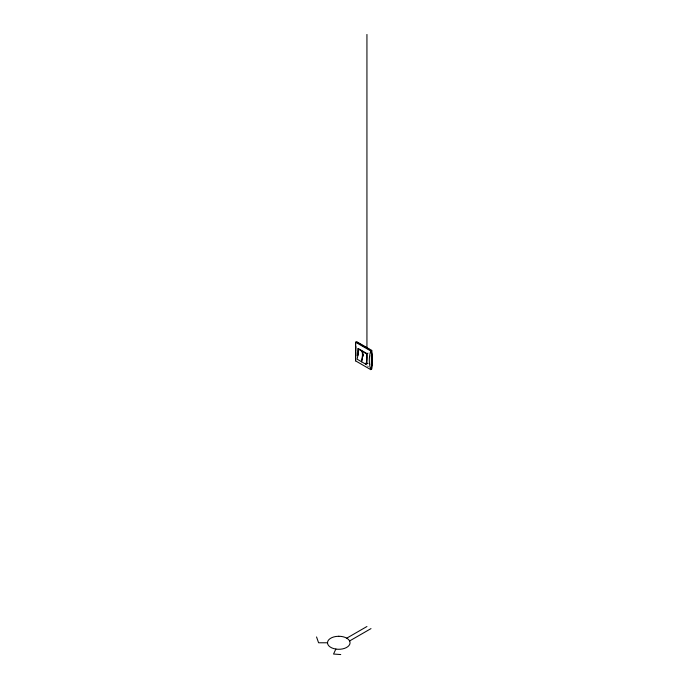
<?xml version="1.0" encoding="UTF-8"?>
<svg xmlns="http://www.w3.org/2000/svg" width="689" height="689" viewBox="0 0 689 689"><rect width="100%" height="100%" fill="white"/><g stroke="black" fill="none" stroke-linecap="round" stroke-linejoin="round"><path stroke-width="0.52" stroke-dasharray="3.44 2.58" d="M363.422 355.731L363.559 353.646M363.43 356.816L363.646 353.698M366.875 365.764L368.684 366.806"/><path stroke-width="1.03" d="M355.593 352.372L355.593 360.881L370.734 369.623L371.741 369.037A65.756 37.964 60 0 0 371.741 350.391L356.601 341.649L355.593 342.226L355.593 360.881M358.185 348.987L358.228 348.513L367.108 353.646L368.004 353.13M367.108 353.646L367.073 354.112A65.756 37.964 -60 0 0 367.073 363.473L368.004 363.387M335.879 649.012L333.545 654.042L340.736 654.55M371.741 350.391L370.734 350.968L370.294 352.51A46.723 38.153 0.4 0 0 370.294 368.081L370.734 369.623A47.265 38.593 0.4 0 0 370.742 350.968L355.593 342.226L355.593 350.787M346.748 638.169L366.936 626.516M349.745 640.873L371.001 628.601M365.919 364.283A22.418 12.945 -60 0 0 366.626 353.879L357.78 348.78A22.418 12.945 -60 0 1 357.074 359.176L365.919 364.283L367.521 363.508M327.594 642.777L318.576 642.777L316.552 636.946M356.945 342.312L365.98 347.532M367.78 348.574L369.588 349.616M366.936 34.45L366.936 348.264M362.242 351.356A22.418 12.945 -60 0 1 361.536 361.751M371.733 353.526A65.179 37.637 60 0 1 372.026 358.332M371.965 362.939A65.179 37.637 60 0 1 371.733 365.885M371.259 355.498A65.179 37.637 60 0 1 371.259 364.774M355.868 355.886A65.179 37.637 60 0 1 355.868 346.61M358.03 355.317A65.756 37.964 -60 0 1 358.091 350.598M362.164 351.304A22.418 12.945 -60 0 1 361.458 361.708M338.773 636.266L335.853 636.49A11.274 6.511 0 0 0 330.134 646.962A11.274 6.511 0 0 0 348.996 645.524A11.274 6.511 0 0 0 338.773 636.266"/></g></svg>
